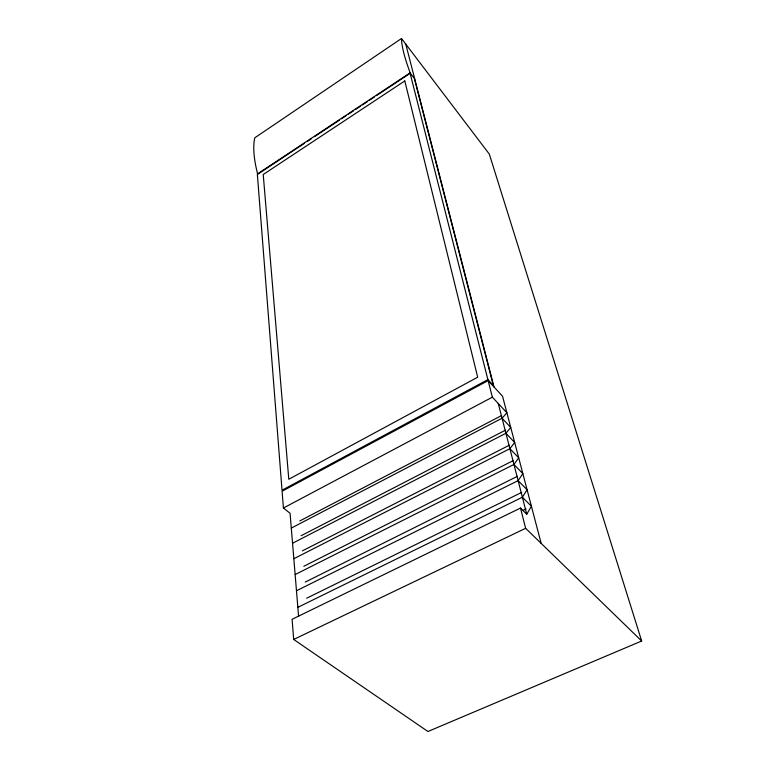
<?xml version="1.0" encoding="UTF-8"?>
<svg xmlns="http://www.w3.org/2000/svg" width="770" height="770" viewBox="0 0 770 770"><rect width="100%" height="100%" fill="white"/><g stroke="black" fill="none" stroke-linecap="round" stroke-linejoin="round"><path stroke-width="1.16" d="M304.583 143.22L257.7 174.27A132.334 39.896 58.6 0 1 254.832 137.782L401.507 38.5L489.325 154.115L641.67 641.006L427.947 731.5L293.678 639.456L292.1 619.292L520.501 508.065L526.757 514.235L531.425 506.275L522.378 497.228L297.846 607.337M522.378 497.228L527.084 489.739L518.114 480.644L296.479 590.763M518.114 480.644L522.849 473.598L513.946 464.464L295.131 574.564M513.946 464.464L518.72 457.852L509.884 448.679L293.822 558.731M509.884 448.679L514.687 442.471L505.919 433.269L292.542 543.245M505.919 433.269L510.741 427.446L502.05 418.226L291.291 528.095M502.05 418.226L506.891 412.778L492.357 397.185L488.142 380.611L282.099 491.25L283.408 508.017L290.069 513.272L298.596 616.395M414.712 78.867L410.015 72.909L257.334 174.059L282.022 490.23L487.891 379.6L493.31 385.481L414.404 78.588M307.577 141.237L311.561 138.6M314.555 136.617L339.503 120.101M341.495 118.773L346.481 115.471M348.473 114.153L353.469 110.851M355.461 109.523L360.447 106.222M362.439 104.903L367.434 101.602M369.427 100.273L374.413 96.972M376.405 95.653L410.323 73.189A139.457 24.082 59.5 0 1 401.507 38.5M283.408 508.017L492.357 397.185M299.79 520.953L501.588 415.55M301.108 535.737L505.418 430.199M302.456 550.839L509.355 445.195M303.842 566.277L513.369 460.547M305.247 582.072L517.488 476.274M306.691 598.213L521.704 492.386M522.791 510.472L526.025 508.893M293.678 639.456L525.64 528.307L641.67 641.006M488.142 380.611L502.55 396.242L541.156 543.37M405.761 44.102L494.003 386.964M498.267 403.528L526.757 514.235M410.015 72.909L487.891 379.6M520.501 508.065L525.64 528.307M404.799 80.937L263.225 174.492L288.788 479.258L477.689 377.213L404.799 80.937"/></g></svg>
